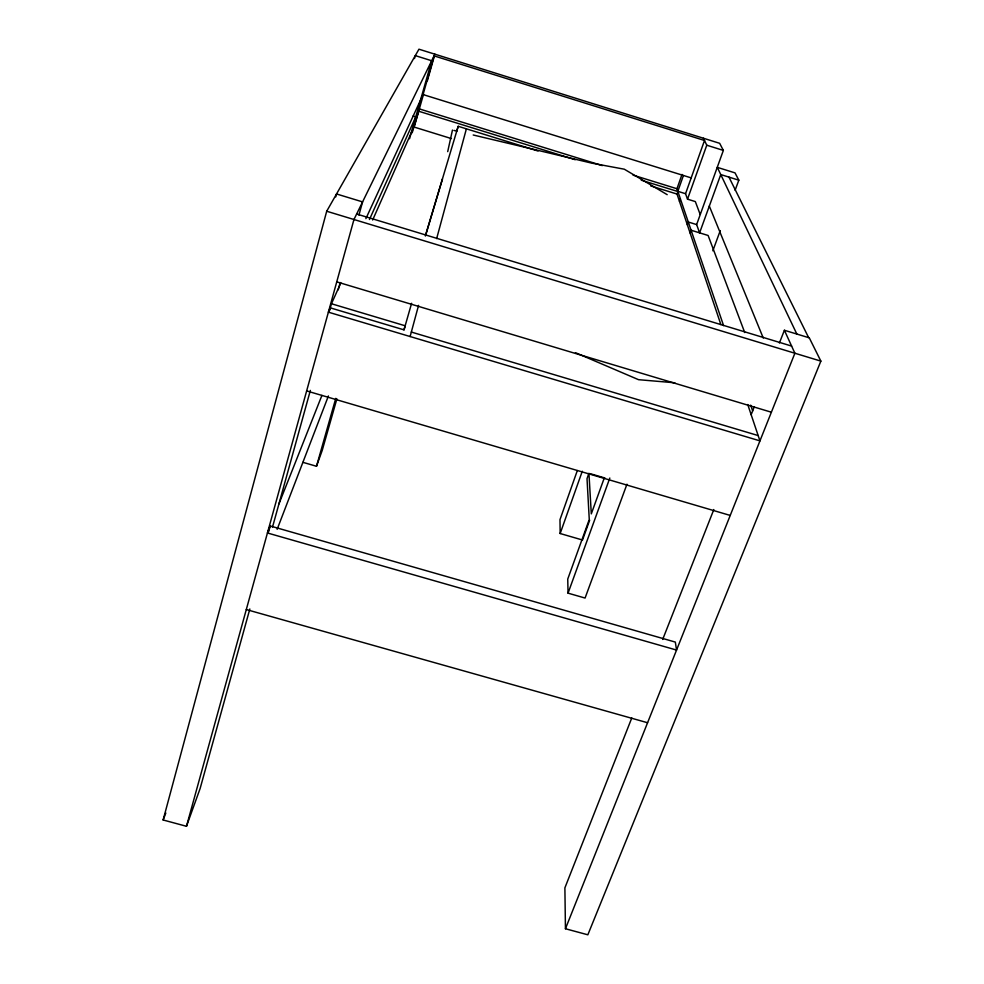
<?xml version="1.0" encoding="UTF-8"?>
<svg xmlns="http://www.w3.org/2000/svg" width="984" height="984" viewBox="0 0 984 984"><rect width="100%" height="100%" fill="white"/><g stroke="black" fill="none" stroke-linecap="round" stroke-linejoin="round"><path stroke-width="1.48" d="M447.708 151.634L452.456 130.06M249.838 608.973L200.133 788.479L186.48 826.289L163.135 819.979L326.7 211.24L418.95 49.2L719.661 143.307L723.351 150.404L696.635 224.586L699.599 232.851L720.768 174.562L738.824 180.183L735.109 190.269M335.741 196.898L336.528 193.971L362.579 201.892L358.939 215.053M410.119 336.54L418.569 305.347M436.65 238.595L466.391 128.83M186.48 826.289L353.957 219.506L434.903 54.194M268.595 531.815L270.206 525.973L675.331 642.085L676.549 650.067L267.439 532.971L270.206 525.973M329.542 310.649L331.448 303.748L340.87 282.851M272.482 527.203L310.366 390.414M338.225 289.825L340.243 282.543M414.473 58.548L415.297 55.621L431.693 60.75L409.541 138.744M302.937 462.332L316.491 466.268L335.778 398.348M412.173 132.84L419.344 108.904L602.306 165.607M365.888 218.632L423.071 94.575L434.079 55.879L704.507 140.478L685.553 193.713L687.509 199.162L695.331 201.585L700.153 214.377M336.885 398.84L322.211 450.426L316.491 466.268M414.399 126.296L423.55 94.12M427.339 80.811L434.067 57.146M747.742 404.535L759.943 440.869L328.385 312.162L330.304 307.857L403.993 329.861L411.607 303.281M456.908 130.688L458.2 126.296L538.063 151.032M403.993 329.861L405.199 325.79L331.448 303.748M425.543 235.274L458.2 126.296M425.396 236.037L442.48 178.977M577.325 470.573L559.982 519.663L560.167 533.525L582.503 540.019L589.674 520.179M685.553 193.713L677.828 191.314L676.955 188.743L682.01 174.426M677.828 191.314L683.437 175.472M720.866 324.572L677.017 194.057L677.902 191.536L641.248 180.183M560.167 533.525L582.27 471.25M679.452 201.314L680.362 198.756M687.509 199.162L706.77 145.214L703.425 138.227M687.312 224.721L688.283 222.015L696.635 224.586M690.091 232.974L691.088 230.231L708.111 235.471L744.74 332.567M604.127 478.384L591.298 513.869L588.936 473.292L587.018 478.667L589.268 519.503L567.743 579.084L568.051 593.155L585.074 598.051L626.956 484.214M568.051 593.155L609.822 478.027M712.846 250.785L720.263 230.613M277.144 529.318L328.41 395.962M163.135 819.979L165.829 813.018M631.777 717.963L564.89 887.851L565.443 928.748L587.842 934.8L820.865 361.116L809.279 337.832L784.396 330.267L779.389 342.998M662.687 639.44L713.831 509.527M751.161 414.707L754.322 406.687M278.927 503.956L321.916 395.408M565.443 928.748L794.887 353.244L784.396 330.267M372.665 219.998L413.833 126.973L451.422 138.584M369.455 219.506L415.752 116.862L413.059 116.026M674.839 382.788L638.554 379.689L575.431 352.666M453.932 130.417L456.896 131.118M473.206 134.993L591.839 163.16L624.299 169.199L667.201 194.672M246.295 609.551L647.57 722.736M590.388 473.722L604.926 478.003M306.639 390.919L730.226 515.432M411.337 332.051L758.172 435.568M336.737 281.867L771.37 412.21M356.638 214.008L791.616 346.073M326.7 211.24L820.865 361.116M633.044 175.127L676.955 188.743M418.348 111.13L575.259 159.74M650.682 185.902L677.017 194.057M423.071 94.575L691.186 177.883M706.77 145.214L723.351 150.404M738.824 180.183L735.023 172.877L717.324 167.366L796.843 334.056M728.947 177.108L808.639 337.635M709.316 206.087L763.252 338.016M677.902 191.536L723.584 325.642M750.681 405.15L752.649 410.931"/></g></svg>
